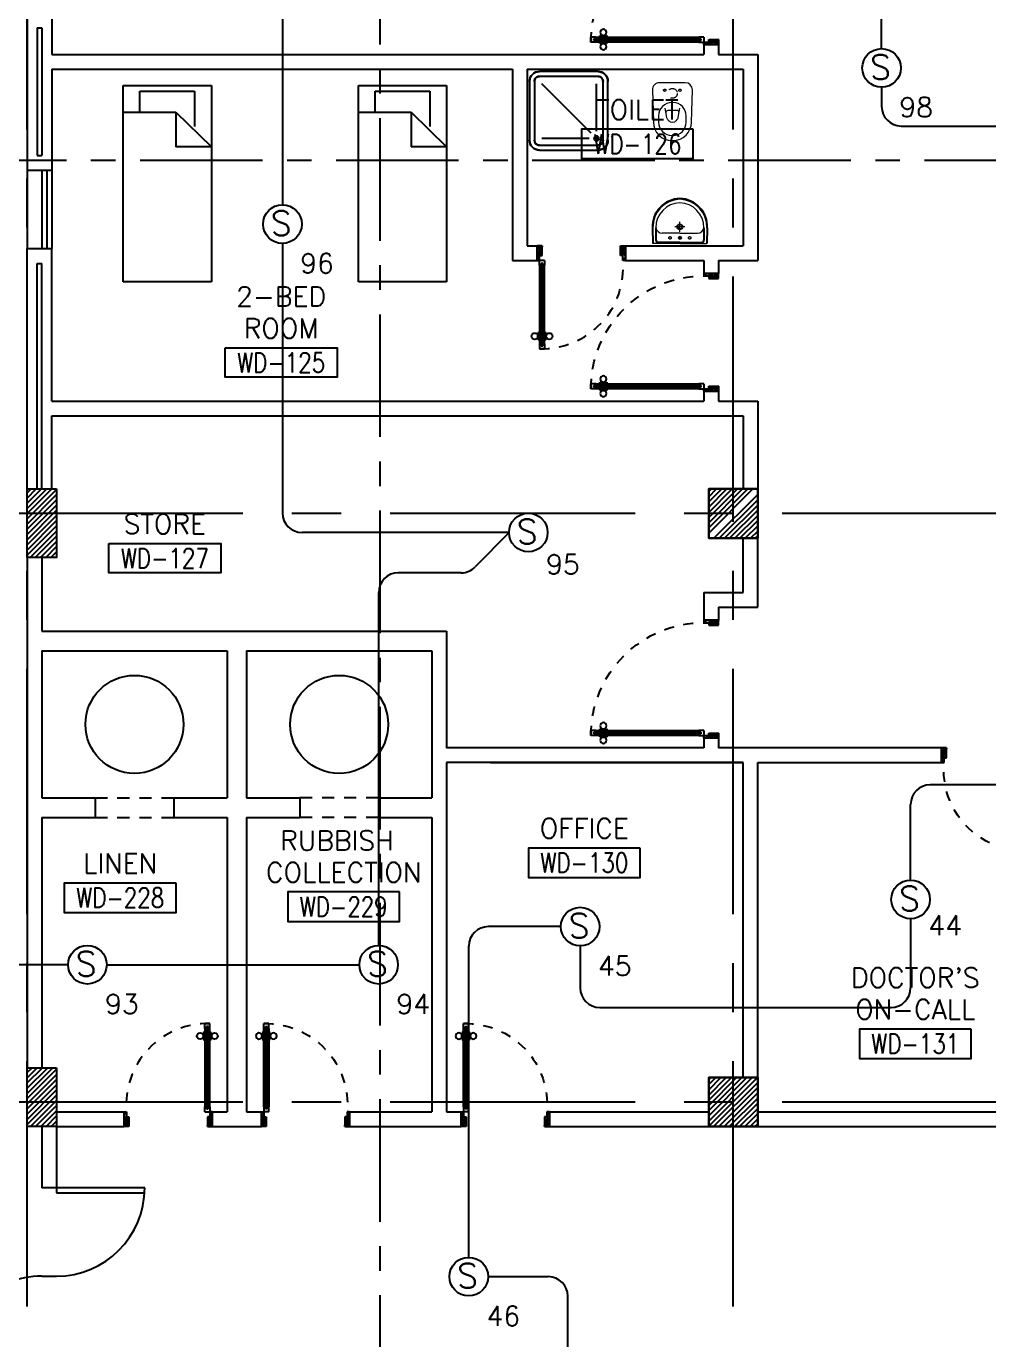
# Model space of a CAD drawing. Extents: x 0 to 93, y -1.5 to 78.
# Drawn here: x 50.06 to 59.88, y 34.2 to 47.59 of the extents above; entities that cross this region are included whole.
import ezdxf
from ezdxf.enums import TextEntityAlignment as Align

# ---------------------------------------------------------------- set-up
doc = ezdxf.new("R2010")
doc.units = 0
doc.header["$MEASUREMENT"] = 0
for name, pattern in [('CENTER', [2, 1.25, -0.25, 0.25, -0.25]), ('CENTERX2', [4, 2.5, -0.5, 0.5, -0.5]), ('DASHED', [0.75, 0.5, -0.25]), ('HIDDEN', [0.375, 0.25, -0.125]), ('HIDDEN2', [0.1875, 0.125, -0.0625])]:
    doc.linetypes.add(name, pattern=pattern)
doc.layers.get('0').update_dxf_attribs({"color": 11, "linetype": 'CONTINUOUS'})
for name, color, linetype in [('AXES', 11, 'CENTERX2'), ('AXES1', 11, 'CENTER'), ('COL', 11, 'CONTINUOUS'), ('DOOR', 11, 'CONTINUOUS'), ('E-FIRE', 4, 'CONTINUOUS'), ('E-WIRE', 4, 'CONTINUOUS'), ('FIX', 11, 'CONTINUOUS'), ('FUR', 11, 'CONTINUOUS'), ('HAT', 11, 'CONTINUOUS'), ('INSUL', 11, 'CONTINUOUS'), ('RM-BOX', 11, 'CONTINUOUS'), ('RM-NAME', 11, 'CONTINUOUS'), ('RM-NO', 11, 'CONTINUOUS'), ('SUNI-FUR', 11, 'CONTINUOUS'), ('WALL', 11, 'CONTINUOUS'), ('WIN', 11, 'CONTINUOUS')]:
    doc.layers.add(name, color=color, linetype=linetype)
doc.styles.add('ROMANS', font='ROMANS.shx', dxfattribs={"width": 0.6})
pattern_1 = [(45, (-250.46453, -18.391005), (-0.0265165043, 0.0265165043), [])]

# ---------------------------------------------------------------- blocks, each defined once
blk = doc.blocks.new('S')
at = {"layer": 'E-FIRE'}
blk.add_circle((0, 0), 197, dxfattribs=at)
at = {"layer": 'E-FIRE', "color": 3, "style": 'ROMANS'}
blk.add_text('S', height=250, dxfattribs=at).set_placement((-119, -115))
blk = doc.blocks.new('DOOR90')
at = {"layer": 'DOOR', "linetype": 'ByBlock'}
for p, q in [((0, 0), (-150, 0)), ((-200, -25), (-1000, -25)), ((-200, -42), (-1000, -42)), ((-200, -58), (-1000, -58)), ((-1000, -75), (-200, -75))]:
    blk.add_line(p, q, dxfattribs=at)
at = {"layer": 'DOOR', "color": 0, "linetype": 'ByBlock'}
for p, q in [((-150, 0), (-150, -25)), ((-150, 0), (0, 0)), ((0, -50), (0, 0)), ((-1050, -25), (-1050, -75)), ((-1050, -75), (-1050, -25)), ((-1000, -25), (-1050, -25)), ((-1000, -75), (-1050, -75)), ((-1020, -42), (-1020, -58)), ((-1000, -42), (-1020, -42)), ((-1000, -58), (-1020, -58)), ((-1000, -25), (-1000, -42)), ((-1000, -58), (-1000, -75)), ((-968, -25), (-968, -18)), ((-878, -18), (-968, -18)), ((-968, -75), (-968, -82)), ((-878, -82), (-968, -82)), ((-955, -18), (-955, -9)), ((-955, -9), (-890, -9)), ((-955, -18), (-890, -18)), ((-955, -82), (-955, -91)), ((-955, -82), (-890, -82)), ((-955, -91), (-890, -91)), ((-890, -18), (-890, -9)), ((-890, -82), (-890, -91)), ((-878, -25), (-878, -18)), ((-878, -75), (-878, -82)), ((-200, -42), (-200, -25)), ((-200, -25), (-150, -25)), ((-180, -42), (-200, -42)), ((-200, -75), (-200, -58)), ((-200, -58), (-180, -58)), ((-150, -75), (-200, -75)), ((-180, -58), (-180, -42)), ((-150, -75), (-150, -25)), ((-150, -25), (-100, -25)), ((-100, -25), (-100, -50)), ((-100, -50), (0, -50)), ((-150, -900), (-150, -875)), ((-150, -875), (-100, -875)), ((0, -900), (-150, -900)), ((-150, -900), (0, -900)), ((-100, -850), (0, -850)), ((-100, -875), (-100, -850)), ((0, -850), (0, -900))]:
    blk.add_line(p, q, dxfattribs=at)
at = {"layer": 'DOOR', "color": 9, "linetype": 'ByBlock'}
for p, q in [((0, -50), (-114, 0)), ((0, -50), (-40, 0)), ((0, -50), (-100, -37)), ((0, -850), (-114, -900)), ((0, -850), (-100, -863)), ((0, -850), (-40, -900))]:
    blk.add_line(p, q, dxfattribs=at)
at = {"layer": 'DOOR', "color": 0, "linetype": 'ByBlock'}
for centre in [(-923, 24), (-923, -124)]:
    blk.add_circle(centre, 32.4, dxfattribs=at)
at = {"layer": 'DOOR', "color": 9, "linetype": 'ByBlock'}
for centre, radius, start, end in [((0, -50), 74.4, 137.7764, 180), ((0, -50), 54.4, 113.2074, 180), ((0, -50), 154, 161.1053, 166.2858), ((0, -50), 134, 158.1598, 169.28), ((0, -50), 114, 154.0838, 167.3774), ((0, -50), 94.4, 148.0182, 180), ((0, -50), 34.4, 90, 180), ((0, -50), 14.4, 90, 180), ((0, -850), 154, 193.7142, 198.8947), ((0, -850), 134, 190.72, 201.8402), ((0, -850), 94.4, 180, 211.9818), ((0, -850), 74.4, 180, 222.2236), ((0, -850), 54.4, 180, 246.7926), ((0, -850), 34.4, 180, 270), ((0, -850), 14.4, 180, 270)]:
    blk.add_arc(centre, radius, start, end, dxfattribs=at)
at = {"layer": 'DOOR', "linetype": 'HIDDEN', "ltscale": 0.5}
blk.add_arc((-222, -50), 828, 178.2701, 275.003, dxfattribs=at)
blk = doc.blocks.new('DOOR100')
at = {"layer": 'DOOR', "color": 0, "linetype": 'ByBlock'}
for p, q in [((-92, 1206), (-92, 1141)), ((-83, 1206), (-92, 1206)), ((-83, 1129), (-83, 1219)), ((-76, 1219), (-83, 1219)), ((-83, 1206), (-83, 1141)), ((-76, 1251), (-76, 1301)), ((-76, 1301), (-26, 1301)), ((-26, 1301), (-76, 1301)), ((-59, 1251), (-76, 1251)), ((-59, 1251), (-59, 1271)), ((-43, 1271), (-59, 1271)), ((-43, 1251), (-43, 1271)), ((-26, 1251), (-43, 1251)), ((-26, 1251), (-26, 1301)), ((-26, 1219), (-19, 1219)), ((-19, 1129), (-19, 1219)), ((-19, 1206), (-19, 1141)), ((-19, 1206), (-10, 1206)), ((-10, 1206), (-10, 1141)), ((-83, 1141), (-92, 1141)), ((-76, 1129), (-83, 1129)), ((-26, 1129), (-19, 1129)), ((-19, 1141), (-10, 1141)), ((-1201, 0), (-1201, 150)), ((-1201, 150), (-1176, 150)), ((-1201, 150), (-1201, 0)), ((-1176, 150), (-1176, 100)), ((-76, 200), (-59, 200)), ((-76, 150), (-76, 200)), ((-76, 150), (-26, 150)), ((-59, 200), (-59, 180)), ((-59, 180), (-43, 180)), ((-43, 200), (-26, 200)), ((-43, 180), (-43, 200)), ((-26, 200), (-26, 150)), ((-1, 150), (-26, 150)), ((-26, 150), (-26, 100)), ((-1, 150), (-1, 0)), ((-1151, 0), (-1201, 0)), ((-1176, 100), (-1151, 100)), ((-1151, 100), (-1151, 0)), ((-51, 100), (-51, 0)), ((-26, 100), (-51, 100)), ((-51, 0), (-1, 0))]:
    blk.add_line(p, q, dxfattribs=at)
at = {"layer": 'DOOR', "linetype": 'ByBlock'}
for p, q in [((-76, 1251), (-76, 200)), ((-59, 200), (-59, 1251)), ((-43, 200), (-43, 1251)), ((-26, 200), (-26, 1251))]:
    blk.add_line(p, q, dxfattribs=at)
at = {"layer": 'DOOR', "color": 9, "linetype": 'ByBlock'}
for p, q in [((-1151, 0), (-1201, 114)), ((-1151, 0), (-1201, 40)), ((-1151, 0), (-1164, 100)), ((-51, 0), (-1, 114)), ((-51, 0), (-38, 100)), ((-51, 0), (-1, 40))]:
    blk.add_line(p, q, dxfattribs=at)
at = {"layer": 'DOOR', "color": 0, "linetype": 'ByBlock'}
for centre in [(-125, 1174), (22, 1174)]:
    blk.add_circle(centre, 32.4, dxfattribs=at)
at = {"layer": 'DOOR', "linetype": 'HIDDEN', "ltscale": 0.5}
blk.add_arc((-27, 152), 1149, 89.961, 180.0931, dxfattribs=at)
at = {"layer": 'DOOR', "color": 9, "linetype": 'ByBlock'}
for centre, radius, start, end in [((-1151, 0), 154, 103.7142, 108.8947), ((-51, 0), 154, 71.1053, 76.2858), ((-1151, 0), 134, 100.72, 111.8402), ((-1151, 0), 94.4, 90, 121.9818), ((-1151, 0), 74.4, 90, 132.2236), ((-1151, 0), 54.4, 90, 156.7926), ((-1151, 0), 34.4, 90, 180), ((-1151, 0), 14.4, 90, 180), ((-51, 0), 94.4, 58.0182, 90), ((-51, 0), 74.4, 47.7764, 90), ((-51, 0), 54.4, 23.2074, 90), ((-51, 0), 34.4, 0, 90), ((-51, 0), 14.4, 0, 90), ((-51, 0), 134, 68.1598, 79.28), ((-51, 0), 114, 64.0838, 77.3774)]:
    blk.add_arc(centre, radius, start, end, dxfattribs=at)
blk = doc.blocks.new('COL50')
at = {"layer": 'COL'}
blk.add_lwpolyline([(-250, 250), (-250, -250), (250, -250), (250, 250)], close=True, dxfattribs=at)
blk = doc.blocks.new('*X92')
at = {"color": 0}
for p, q in [((227929, 155538), (228380, 155990)), ((227929, 155592), (228327, 155990)), ((227929, 155645), (228274, 155990)), ((227929, 155698), (228221, 155990)), ((227929, 155751), (228168, 155990)), ((227929, 155804), (228115, 155990)), ((227929, 155857), (228062, 155990)), ((227929, 155910), (228009, 155990)), ((227929, 155963), (227956, 155990)), ((227986, 155490), (228429, 155932)), ((228039, 155490), (228429, 155879)), ((228092, 155490), (228429, 155826)), ((228145, 155490), (228429, 155773)), ((228198, 155490), (228429, 155720)), ((228251, 155490), (228429, 155667)), ((228304, 155490), (228429, 155614)), ((228357, 155490), (228429, 155561)), ((228410, 155490), (228429, 155508))]:
    blk.add_line(p, q, dxfattribs=at)
blk = doc.blocks.new('RM1')
at = {"layer": 'RM-BOX'}
blk.add_lwpolyline([(570, -200), (-570, -200), (-570, -500), (570, -500)], close=True, dxfattribs=at)
at = {"layer": 'RM-NAME', "style": 'ROMANS'}
for tag, p in [('ROOMNAME1', (0, 324)), ('ROOMNAME2', (0, 0))]:
    blk.add_attdef(tag, text='', height=200, dxfattribs=at).set_placement(p, align=Align.MIDDLE)
at = {"layer": 'RM-NO', "style": 'ROMANS', "width": 0.8}
blk.add_attdef('ROOMNO', text='', height=200, dxfattribs=at).set_placement((0, -350), align=Align.MIDDLE)
blk = doc.blocks.new('*X91')
at = {"color": 0}
for p, q in [((227926, 149490), (228426, 149990)), ((227929, 149546), (228373, 149990)), ((227929, 149599), (228319, 149990)), ((227929, 149652), (228266, 149990)), ((227929, 149705), (228213, 149990)), ((227929, 149758), (228160, 149990)), ((227929, 149811), (228107, 149990)), ((227929, 149864), (228054, 149990)), ((227929, 149917), (228001, 149990)), ((227929, 149970), (227948, 149990)), ((227979, 149490), (228429, 149940)), ((228032, 149490), (228429, 149887)), ((228085, 149490), (228429, 149834)), ((228138, 149490), (228429, 149781)), ((228191, 149490), (228429, 149728)), ((228244, 149490), (228429, 149675)), ((228297, 149490), (228429, 149622)), ((228350, 149490), (228429, 149568)), ((228403, 149490), (228429, 149515))]:
    blk.add_line(p, q, dxfattribs=at)
blk = doc.blocks.new('AH20A')
at = {"layer": 'FUR'}
for p, q in [((0, 0.5), (0, -0.5)), ((1, 0.5), (0, 0.5)), ((0.1358, 0.5), (0.1358, -0.0987)), ((1, -0.5), (1, 0.5)), ((0.1358, 0.3112), (0.0277, 0.3112)), ((0.0277, 0.3112), (0.0277, -0.3087)), ((0.1358, -0.0987), (0.3125, -0.5)), ((0.1358, -0.0987), (0.3125, -0.0987)), ((0.3125, -0.5), (0.3125, -0.0987)), ((0.0277, -0.3087), (0.2076, -0.3087)), ((0, -0.5), (1, -0.5))]:
    blk.add_line(p, q, dxfattribs=at)
blk = doc.blocks.new('C11')
at = {"layer": 'HAT'}
h = blk.add_hatch(dxfattribs=at)
h.set_pattern_fill('ANSI31', color=256, scale=300, style=0)
h.set_pattern_definition([(45, (-248556.182, -75061.005), (-26.5165043, 26.5165043), [])])
h.paths.add_polyline_path([(300, 700), (0, 700), (0, 350), (300, 350)])
h.paths.add_polyline_path([(300, 350), (0, 350), (0, 0), (300, 0)])
at = {"layer": 'COL'}
blk.add_lwpolyline([(300, 700), (300, 0), (0, 0), (0, 700)], close=True, dxfattribs=at)
blk = doc.blocks.new('A$C376C1807')
at = {"layer": 'DOOR'}
for p, q in [((0, 0.9), (0, 0.85)), ((0.9, 0.9), (0, 0.9)), ((0, 0.85), (0.899, 0.85))]:
    blk.add_line(p, q, dxfattribs=at)
blk.add_arc((0, 0.9), 0.9, 270, 0, dxfattribs=at)
blk = doc.blocks.new('LAV1')
at = {"layer": 'FIX', "linetype": 'DASHED', "lineweight": 20, "ltscale": 0.05}
for p, q in [((0, 170), (0, 270)), ((0, 170), (0, 270)), ((50, 220), (-50, 220))]:
    blk.add_line(p, q, dxfattribs=at)
at = {"layer": 'FIX', "linetype": 'ByBlock', "ltscale": 0.3}
for p, q in [((-280, 210), (-275, 50)), ((-245, 210), (-245, 85)), ((245, 210), (245, 85)), ((280, 210), (275, 50)), ((0, 60), (-220, 60)), ((0, 60), (220, 60))]:
    blk.add_line(p, q, dxfattribs=at)
at = {"layer": 'FIX', "linetype": 'Continuous', "lineweight": 20}
for p, q in [((-275, 210), (-275, 50)), ((0, 155), (-181, 155)), ((0, 155), (181, 155)), ((275, 210), (275, 50)), ((0, 50), (-275, 50)), ((0, 50), (-252, 50)), ((0, 50), (275, 50)), ((0, 50), (252, 50))]:
    blk.add_line(p, q, dxfattribs=at)
at = {"layer": 'FIX', "lineweight": 20}
for p, q in [((16, 107), (-15, 107)), ((0, 92), (0, 123))]:
    blk.add_line(p, q, dxfattribs=at)
for centre, radius in [((0, 220), 29.5), ((0, 220), 22.5), ((0, 107), 15.5)]:
    blk.add_circle(centre, radius, dxfattribs=at)
at = {"layer": 'FIX', "linetype": 'HIDDEN', "lineweight": 20, "ltscale": 0.05}
for centre in [(-100, 107), (100, 107)]:
    blk.add_circle(centre, 12.4, dxfattribs=at)
at = {"layer": 'FIX', "linetype": 'ByBlock', "ltscale": 0.3}
for centre, radius, start, end in [((7, 220), 287, 91.3776, 182.0064), ((-7, 220), 287, 357.9936, 88.6224), ((-220, 85), 24.9, 179.7021, 269.9486), ((220, 85), 24.9, 270.0514, 0.2979)]:
    blk.add_arc(centre, radius, start, end, dxfattribs=at)
at = {"layer": 'FIX', "linetype": 'Continuous', "lineweight": 20}
for centre, radius, start, end in [((8, 217), 283, 91.6988, 181.351), ((8, 212), 253, 91.7328, 180.4884), ((-8, 217), 283, 358.649, 88.3012), ((-8, 212), 253, 359.5116, 88.2672), ((-179, 222), 66.9, 190.2006, 268.0786), ((179, 222), 66.9, 271.9214, 349.7994)]:
    blk.add_arc(centre, radius, start, end, dxfattribs=at)
blk = doc.blocks.new('SHR1')
at = {"layer": 'FIX'}
for p, q in [((-196, 196), (-700, 700)), ((-143, 218), (-143, 700)), ((-218, 143), (-700, 143))]:
    blk.add_line(p, q, dxfattribs=at)
for points in [[(-825, 125), (-825, 725, -0.414214), (-725, 825), (-125, 825, -0.414214), (-25, 725), (-25, 125, -0.414214), (-125, 25), (-725, 25, -0.414214)], [(-775, 125), (-775, 725, -0.414214), (-725, 775), (-125, 775, -0.414214), (-75, 725), (-75, 125, -0.414214), (-125, 75), (-725, 75, -0.414214)]]:
    blk.add_lwpolyline(points, format="xyb", close=True, dxfattribs=at)
for radius in [25, 15]:
    blk.add_circle((-143, 143), radius, dxfattribs=at)
blk = doc.blocks.new('WC1')
at = {"layer": 'FIX', "lineweight": 20}
for p, q in [((-210, 204), (-538, 194)), ((-475, 141), (-538, 141)), ((-727, 5), (-727, -5)), ((-674, 5), (-674, -5)), ((-534, 24), (-540, 0)), ((-540, 0), (-534, -24)), ((-395, 76), (-490, 60)), ((-339, 5), (-339, -5)), ((-137, 0), (-137, 131)), ((-137, -131), (-137, 0)), ((-490, -60), (-395, -76)), ((-538, -141), (-475, -141)), ((-538, -194), (-210, -204)), ((-213, -204), (-210, -204))]:
    blk.add_line(p, q, dxfattribs=at)
at = {"layer": 'FIX', "linetype": 'Continuous', "lineweight": 20}
blk.add_line((-420, -47), (-420, 45), dxfattribs=at)
at = {"layer": 'FIX', "linetype": 'HIDDEN2', "lineweight": 20, "ltscale": 0.3}
blk.add_circle((-245, 0), 49.8, dxfattribs=at)
at = {"layer": 'FIX', "linetype": 'HIDDEN', "lineweight": 20, "ltscale": 0.05}
for centre in [(-213, 78), (-213, -77)]:
    blk.add_circle(centre, 11.6, dxfattribs=at)
at = {"layer": 'FIX', "lineweight": 20}
for centre, radius, start, end in [((-538, 5), 189, 90, 180), ((-538, 5), 136, 90, 180), ((-475, 5), 136, 360, 90), ((-210, 131), 73, 360, 90), ((-473, -7), 68.2, 128.9242, 152.8468), ((-464, -18), 82, 108.496, 128.9242), ((-538, -5), 189, 180, 270), ((-538, -5), 136, 180, 270), ((-473, 7), 68.2, 207.1532, 231.0758), ((-464, 18), 82, 231.0758, 251.504), ((-475, -5), 136, 270, 0), ((-210, -131), 73, 270, 0)]:
    blk.add_arc(centre, radius, start, end, dxfattribs=at)
at = {"layer": 'FIX', "linetype": 'Continuous', "lineweight": 20}
for centre, start, end in [((-443, 46), 357.6662, 91.6121), ((-442, -46), 268.3879, 2.3338)]:
    blk.add_arc(centre, 22.3, start, end, dxfattribs=at)

msp = doc.modelspace()

# ---------------------------------------------------------------- hatches: boundary and pattern name
at = {"layer": 'HAT'}
h = msp.add_hatch(dxfattribs=at)
h.set_pattern_fill('ANSI31', color=256, scale=0.3, style=0)
h.set_pattern_definition(pattern_1)
h.paths.add_polyline_path([(50.3717, 36.97), (50.0717, 36.97), (50.0717, 36.62), (50.3717, 36.62)])
h.paths.add_polyline_path([(50.3717, 36.62), (50.0717, 36.62), (50.0717, 36.37), (50.3717, 36.37)])
h = msp.add_hatch(dxfattribs=at)
h.set_pattern_fill('ANSI31', color=256, scale=0.3, style=0)
h.set_pattern_definition(pattern_1)
h.paths.add_polyline_path([(50.3717, 36.97), (50.0717, 36.97), (50.0717, 36.62), (50.3717, 36.62)])
h.paths.add_polyline_path([(50.3717, 36.62), (50.0717, 36.62), (50.0717, 36.37), (50.3717, 36.37)])

# ---------------------------------------------------------------- linework, layer by layer
at = {"layer": 'AXES'}
for p, q in [((57.2717, -1.4643), (57.2717, 77.3484)), ((50.0717, -1.4643), (50.0717, 76.9984)), ((92.2717, 42.62), (24.2317, 42.62)), ((92.2717, 36.62), (24.2317, 36.62))]:
    msp.add_line(p, q, dxfattribs=at)
at = {"layer": 'AXES1'}
for p, q in [((53.6717, 5.4), (53.6717, 64.22)), ((82.4717, 46.22), (24.2317, 46.22))]:
    msp.add_line(p, q, dxfattribs=at)
at = {"layer": 'COL'}
for p, q in [((50.2217, 41.42), (54.3467, 41.42)), ((50.2216, 41.22), (52.1092, 41.22)), ((52.1092, 41.22), (52.1092, 39.72)), ((52.3092, 41.22), (52.3092, 39.72)), ((52.3092, 41.22), (54.1967, 41.22)), ((50.2216, 39.72), (50.7654, 39.72)), ((50.7654, 39.72), (50.7654, 39.52)), ((51.5654, 39.72), (51.5654, 39.52)), ((51.5654, 39.72), (52.1092, 39.72)), ((52.3092, 39.72), (52.8529, 39.72)), ((52.8529, 39.72), (52.8529, 39.52)), ((53.6529, 39.72), (54.1967, 39.72)), ((53.6529, 39.72), (53.6529, 39.52)), ((50.2217, 39.52), (50.7654, 39.52)), ((51.5654, 39.52), (52.1092, 39.52)), ((52.1092, 39.52), (52.1092, 36.52)), ((52.3092, 39.52), (52.3092, 36.52)), ((52.3092, 39.52), (52.8529, 39.52)), ((53.6529, 39.52), (54.1967, 39.52))]:
    msp.add_line(p, q, dxfattribs=at)
msp.add_lwpolyline([(50.3717, 36.97), (50.3717, 36.37), (50.0717, 36.37), (50.0717, 36.97)], close=True, dxfattribs=at)
msp.add_lwpolyline([(50.3717, 36.97), (50.3717, 36.37), (50.0717, 36.37), (50.0717, 36.97)], close=True, dxfattribs=at)
at = {"layer": 'DOOR', "linetype": 'Continuous'}
msp.add_line((50.2196, 34.845), (50.3696, 34.845), dxfattribs=at)
at = {"layer": 'E-WIRE', "linetype": 'Continuous'}
for p, q in [((58.7854, 47.3589), (58.7854, 49.8385)), ((58.7854, 46.9647), (58.7854, 46.7702)), ((58.9854, 46.5702), (61.6673, 46.5702)), ((54.9851, 42.426), (52.8743, 42.426)), ((54.9851, 42.426), (54.6409, 42.0754)), ((54.4982, 42.0155), (53.8559, 42.0155)), ((53.6559, 38.2171), (53.6559, 41.8155)), ((50.4879, 38.02), (48.1531, 38.02)), ((50.882, 38.02), (53.4589, 38.02)), ((54.7717, 34.84), (55.3842, 34.84)), ((55.5842, 31.5921), (55.5842, 34.64))]:
    msp.add_line(p, q, dxfattribs=at)
at = {"layer": 'E-WIRE', "color": 4, "linetype": 'ByBlock'}
for p, q in [((52.6743, 48.8299), (52.6743, 45.7668)), ((52.6743, 45.3727), (52.6743, 42.626)), ((55.514, 38.4084), (54.7746, 38.4084)), ((54.5746, 35.037), (54.5746, 38.2084))]:
    msp.add_line(p, q, dxfattribs=at)
at = {"layer": 'E-WIRE', "color": 4}
for p, q in [((62.4742, 39.853), (59.2814, 39.853)), ((59.0814, 38.8826), (59.0814, 39.653)), ((59.0814, 38.4884), (59.0814, 37.7849)), ((55.7111, 38.2113), (55.7111, 37.7849)), ((55.9111, 37.5849), (58.8814, 37.5849))]:
    msp.add_line(p, q, dxfattribs=at)
at = {"layer": 'E-WIRE', "linetype": 'Continuous'}
for centre, start, end in [((58.9854, 46.7702), 180, 270), ((52.8743, 42.626), 180, 270), ((54.4982, 42.2155), 270, 315.52262), ((53.8559, 41.8155), 90, 180), ((55.3842, 34.64), 0, 90)]:
    msp.add_arc(centre, 0.2, start, end, dxfattribs=at)
at = {"layer": 'E-WIRE', "color": 4}
for centre, start, end in [((59.2814, 39.653), 90, 180), ((55.9111, 37.7849), 180, 270), ((58.8814, 37.7849), 270, 0)]:
    msp.add_arc(centre, 0.2, start, end, dxfattribs=at)
at = {"layer": 'E-WIRE', "color": 4, "linetype": 'ByBlock'}
msp.add_arc((54.7746, 38.2084), 0.2, 90, 180, dxfattribs=at)
at = {"layer": 'FIX'}
for p, q in [((55.1947, 47.025), (55.1947, 46.425)), ((55.2447, 47.025), (55.2447, 46.425)), ((55.8947, 47.125), (55.2947, 47.125)), ((55.8947, 47.075), (55.2947, 47.075)), ((55.877, 46.5177), (55.877, 47)), ((55.9447, 46.425), (55.9447, 47.025)), ((55.9947, 46.425), (55.9947, 47.025)), ((55.2947, 46.375), (55.8947, 46.375)), ((55.802, 46.4427), (55.3197, 46.4427)), ((55.2947, 46.325), (55.8947, 46.325))]:
    msp.add_line(p, q, dxfattribs=at)
at = {"layer": 'FIX', "color": 32, "linetype": 'DASHED', "lineweight": 20, "ltscale": 0.05}
msp.add_line((56.7772, 45.543), (56.6772, 45.543), dxfattribs=at)
at = {"layer": 'FIX', "extrusion": (0, 0, -1)}
for centre, major_axis, start_param, end_param in [((55.2947, 47.025), (-0.0707, 0.0707), 5.4977871, 7.0685835), ((55.2947, 47.025), (-0.0354, 0.0354), 5.4977871, 7.0685835), ((55.8947, 47.025), (-0.0707, 0.0707), 0.7853982, 2.3561945), ((55.8947, 47.025), (-0.0354, 0.0354), 0.7853982, 2.3561945), ((55.877, 46.4427), (-0.0177, 0.0177), 3.9269908, 10.2101761), ((55.2947, 46.425), (-0.0707, 0.0707), 3.9269908, 5.4977871), ((55.2947, 46.425), (0.0354, 0.0354), 2.3561945, 3.9269908), ((55.877, 46.4427), (-0.0106, 0.0106), 3.9269908, 10.2101761), ((55.8947, 46.425), (0.0354, 0.0354), 0.7853982, 2.3561945), ((55.8947, 46.425), (0.0707, 0.0707), 0.7853982, 2.3561945)]:
    msp.add_ellipse(centre, major_axis=major_axis, ratio=1, start_param=start_param, end_param=end_param, dxfattribs=at)
at = {"layer": 'INSUL'}
for p, q in [((50.1717, 47.57), (50.1717, 46.27)), ((50.1717, 47.57), (50.2217, 47.57)), ((50.2217, 47.57), (50.2217, 46.27)), ((50.1717, 46.27), (50.2217, 46.27)), ((50.1717, 45.17), (50.2217, 45.17)), ((50.1717, 42.87), (50.1717, 45.17)), ((50.1717, 45.17), (50.2217, 45.17)), ((50.2217, 42.87), (50.2217, 45.17))]:
    msp.add_line(p, q, dxfattribs=at)
at = {"layer": 'SUNI-FUR', "linetype": 'HIDDEN2'}
for p, q in [((50.7654, 39.72), (51.5654, 39.72)), ((53.6529, 39.72), (52.8529, 39.72)), ((50.7654, 39.52), (51.5654, 39.52)), ((53.6529, 39.52), (52.8529, 39.52))]:
    msp.add_line(p, q, dxfattribs=at)
at = {"layer": 'SUNI-FUR'}
for centre in [(51.1654, 40.47), (53.2529, 40.47)]:
    msp.add_circle(centre, 0.5, dxfattribs=at)
at = {"layer": 'WALL'}
for p, q in [((50.0717, 47.72), (50.0717, 46.12)), ((50.3217, 47.72), (50.3217, 47.3)), ((50.3217, 47.3), (56.9717, 47.3)), ((57.1217, 47.3), (57.5217, 47.3)), ((50.3217, 47.15), (55.0217, 47.15)), ((50.3217, 47.15), (50.3217, 46.12)), ((55.1717, 47.15), (57.3717, 47.15)), ((50.0717, 46.12), (50.3217, 46.12)), ((50.0717, 45.32), (50.3217, 45.32)), ((50.0717, 42.87), (50.0717, 45.32)), ((50.0717, 42.87), (50.0717, 45.32)), ((50.0717, 45.32), (50.3217, 45.32)), ((50.3217, 43.765), (50.3217, 45.32)), ((50.3217, 43.765), (50.3217, 45.32)), ((55.1717, 45.35), (55.2717, 45.35)), ((56.1717, 45.35), (57.3717, 45.35)), ((55.0217, 45.2), (55.2717, 45.2)), ((56.1717, 45.2), (56.9717, 45.2)), ((57.1217, 45.2), (57.5217, 45.2)), ((50.3217, 43.765), (56.9717, 43.765)), ((57.1217, 43.765), (57.5217, 43.765)), ((50.3217, 43.615), (57.3717, 43.615)), ((50.3217, 42.87), (50.3217, 43.615)), ((57.3717, 41.815), (57.3717, 42.37)), ((57.5217, 41.665), (57.5217, 42.37)), ((57.5217, 41.665), (57.5217, 42.37)), ((50.0717, 42.22), (50.0717, 36.97)), ((50.2217, 42.17), (50.2217, 41.42)), ((56.9717, 41.815), (57.3717, 41.815)), ((57.1217, 41.665), (57.5217, 41.665)), ((54.3467, 41.42), (54.3467, 40.23)), ((50.2216, 41.22), (50.2216, 39.72)), ((54.1967, 41.22), (54.1967, 39.72)), ((56.9717, 40.23), (54.3467, 40.23)), ((59.3967, 40.23), (57.1217, 40.23)), ((57.3717, 40.23), (57.1217, 40.23)), ((59.3967, 40.08), (59.3967, 40.23)), ((57.3717, 40.08), (54.3467, 40.08)), ((54.3467, 40.08), (54.3467, 36.52)), ((54.3467, 40.08), (54.3467, 39.67)), ((54.7967, 40.08), (57.3717, 40.08)), ((57.3717, 36.87), (57.3717, 40.08)), ((57.5217, 40.08), (59.3967, 40.08)), ((57.5217, 36.87), (57.5217, 40.08)), ((50.2217, 39.52), (50.2217, 36.97)), ((50.2217, 39.52), (50.2217, 36.97)), ((54.1967, 39.52), (54.1967, 36.52)), ((50.2217, 38.07), (50.2217, 36.97)), ((50.2217, 38.07), (50.2217, 36.97)), ((50.3743, 36.52), (51.0591, 36.52)), ((51.0591, 36.52), (51.0591, 36.37)), ((51.9591, 36.52), (51.9591, 36.37)), ((51.9591, 36.52), (52.1092, 36.52)), ((52.3092, 36.52), (52.4592, 36.52)), ((52.4592, 36.52), (52.4592, 36.37)), ((53.3592, 36.52), (54.1967, 36.52)), ((53.3592, 36.52), (53.3592, 36.37)), ((54.3467, 36.52), (54.4967, 36.52)), ((54.4967, 36.52), (54.4967, 36.37)), ((54.4967, 36.52), (54.4967, 36.37)), ((55.3967, 36.52), (57.0217, 36.52)), ((55.3967, 36.52), (55.3967, 36.37)), ((57.5217, 36.52), (60.7967, 36.52)), ((50.2196, 36.37), (50.2196, 35.745)), ((50.3696, 36.37), (50.3696, 35.745)), ((50.3743, 36.37), (51.0591, 36.37)), ((51.9591, 36.37), (52.4592, 36.37)), ((53.3592, 36.37), (54.4967, 36.37)), ((55.3967, 36.37), (57.0217, 36.37)), ((57.5217, 36.37), (64.3718, 36.37)), ((50.3696, 35.745), (50.2196, 35.745))]:
    msp.add_line(p, q, dxfattribs=at)
at = {"layer": 'WALL', "linetype": 'ByBlock'}
for p, q in [((57.1217, 47.4005), (56.9717, 47.4005)), ((56.9717, 47.4005), (56.9717, 47.3)), ((57.1217, 47.4005), (57.1217, 47.3)), ((57.5217, 47.3), (57.5217, 45.2)), ((55.0217, 47.15), (55.0217, 45.2)), ((55.1717, 47.15), (55.1717, 45.35)), ((57.3717, 47.15), (57.3717, 45.35)), ((55.2717, 45.35), (55.2717, 45.2)), ((56.9717, 45.2), (56.9717, 45.0655)), ((57.1217, 45.2), (57.1217, 45.0655)), ((57.1217, 45.0655), (56.9717, 45.0655)), ((57.1217, 43.8655), (56.9717, 43.8655)), ((56.9717, 43.8655), (56.9717, 43.765)), ((57.1217, 43.8655), (57.1217, 43.765)), ((57.5217, 43.765), (57.5217, 42.87)), ((57.3717, 43.615), (57.3717, 42.87)), ((56.9717, 41.815), (56.9717, 41.5305)), ((57.1217, 41.665), (57.1217, 41.5305)), ((57.1217, 41.5305), (56.9717, 41.5305)), ((57.1217, 40.3305), (56.9717, 40.3305)), ((56.9717, 40.3305), (56.9717, 40.23)), ((57.1217, 40.3305), (57.1217, 40.23))]:
    msp.add_line(p, q, dxfattribs=at)
at = {"layer": 'WALL', "color": 250, "linetype": 'ByBlock', "ltscale": 0.3}
msp.add_line((56.0272, 46.4651), (56.0292, 46.4631), dxfattribs=at)
at = {"layer": 'WALL', "linetype": 'ByBlock', "ltscale": 0.3}
for points in [[(57.0217, 42.37), (57.5217, 42.37), (57.5217, 42.87), (57.0217, 42.87)], [(57.5217, 36.87), (57.0217, 36.87), (57.0217, 36.37), (57.5217, 36.37)]]:
    msp.add_lwpolyline(points, close=True, dxfattribs=at)
at = {"layer": 'WIN'}
for p, q in [((50.0717, 46.12), (50.0717, 45.32)), ((50.2217, 46.12), (50.2217, 45.32)), ((50.2717, 46.12), (50.2717, 45.32)), ((50.3217, 46.12), (50.3217, 45.32))]:
    msp.add_line(p, q, dxfattribs=at)

# ---------------------------------------------------------------- block references
at = {"layer": 'COL', "linetype": 'ByBlock', "xscale": 0.001000000003841706, "yscale": 0.000999999996565748, "zscale": 0.001}
msp.add_blockref('C11', (50.0717, 42.17), dxfattribs=at)
at = {"layer": 'COL', "xscale": -0.001000000003841706, "yscale": 0.000999999996565748, "zscale": 0.001}
for p in [(57.2717, 42.62), (57.2717, 36.62)]:
    msp.add_blockref('COL50', p, dxfattribs=at)
at = {"layer": 'DOOR', "color": 0, "linetype": 'ByBlock', "yscale": 0.000999999996565748, "zscale": 0.001}
for name, p, xscale, rotation in [('DOOR100', (57.1217, 47.4005), -0.000999999996565748, 90), ('DOOR90', (55.2717, 45.35), 0.000999999996565748, 90), ('DOOR100', (57.1217, 43.8655), -0.000999999996565748, 90), ('DOOR100', (57.1217, 40.3305), -0.000999999996565748, 90), ('DOOR90', (60.2967, 40.23), -0.000999999996565748, 270), ('DOOR90', (51.9591, 36.37), 0.000999999996565748, 270), ('DOOR90', (52.4592, 36.37), -0.000999999996565748, 90), ('DOOR90', (54.4967, 36.3707), -0.000999999996565748, 90)]:
    msp.add_blockref(name, p, dxfattribs=dict(at, xscale=xscale, rotation=rotation))
at = {"layer": 'DOOR', "linetype": 'Continuous'}
msp.add_blockref('A$C376C1807', (50.3696, 34.845), dxfattribs=at)
at = {"layer": 'DOOR', "linetype": 'Continuous', "rotation": 180}
msp.add_blockref('A$C376C1807', (50.2196, 34.845), dxfattribs=at)
at = {"layer": 'E-FIRE', "color": 4, "xscale": 0.001000000003841706, "yscale": 0.0009999999892897904, "zscale": 0.001}
for p in [(58.7854, 47.1618), (52.6743, 45.5698), (55.1822, 42.426), (59.0814, 38.6855), (55.7111, 38.4084), (50.685, 38.02), (53.6559, 38.02), (54.5746, 34.84)]:
    msp.add_blockref('S', p, dxfattribs=at)
at = {"layer": 'FIX', "rotation": 90}
for name, p, xscale, yscale, zscale in [('SHR1', (56.0197, 46.3), -0.000999999996565748, 0.000999999996565748, 0.001), ('WC1', (56.6517, 47.148), 0.000999999996565748, 0.000999999996565748, 0.001), ('AH20A', (51.4997, 46.9818), -2, 0.9000000000014552, 2), ('AH20A', (53.8985, 46.9818), -2, 0.9000000000014552, 2)]:
    msp.add_blockref(name, p, dxfattribs=dict(at, xscale=xscale, yscale=yscale, zscale=zscale))
at = {"layer": 'FIX', "xscale": 0.001000000003841706, "yscale": 0.000999999996565748, "zscale": 0.001}
msp.add_blockref('LAV1', (56.7277, 45.323), dxfattribs=at)
at = {"layer": 'HAT', "xscale": 0.001000000003841706, "yscale": 0.000999999996565748, "zscale": 0.001}
for name in ['*X92', '*X91']:
    msp.add_blockref(name, (-170.9069, -113.1197), dxfattribs=at)
at = {"layer": 'RM-NAME', "xscale": 0.001000000003841706, "yscale": 0.000999999996565748, "zscale": 0.001}
for p, values in [((56.2945, 46.7373), {'ROOMNO': 'WD-126', 'ROOMNAME2': 'TOILET'}), ((55.7532, 39.4096), {'ROOMNO': 'WD-130', 'ROOMNAME2': 'OFFICE'}), ((53.2984, 38.9623), {'ROOMNO': 'WD-229', 'ROOMNAME2': 'COLLECTION', 'ROOMNAME1': 'RUBBISH '}), ((51.0192, 39.053), {'ROOMNO': 'WD-228', 'ROOMNAME2': 'LINEN'}), ((59.1282, 37.5641), {'ROOMNO': 'WD-131', 'ROOMNAME2': 'ON-CALL', 'ROOMNAME1': "DOCTOR'S"})]:
    msp.add_blockref('RM1', p, dxfattribs=at).add_auto_attribs(values)
at = {"layer": 'RM-NAME'}
ref = msp.add_blockref('RM1', (52.6609, 44.5085), dxfattribs=dict(at, xscale=-0.001000000003841706, yscale=0.000999999996565748, zscale=0.001))
ref.add_attrib('ROOMNO', 'WD-125', dxfattribs={"layer": 'RM-NO', "height": 0.2, "style": 'ROMANS', "width": 0.8}).set_placement((52.6609, 44.1585), align=Align.MIDDLE)
ref.add_attrib('ROOMNAME2', 'ROOM', dxfattribs={"height": 0.2, "style": 'ROMANS'}).set_placement((52.6609, 44.5085), align=Align.MIDDLE)
ref.add_attrib('ROOMNAME1', '2-BED', dxfattribs={"height": 0.2, "style": 'ROMANS'}).set_placement((52.6609, 44.8323), align=Align.MIDDLE)
ref = msp.add_blockref('RM1', (51.4744, 42.5141), dxfattribs=dict(at, xscale=-0.001000000003841706, yscale=0.000999999996565748, zscale=0.001))
ref.add_attrib('ROOMNO', 'WD-127', dxfattribs={"layer": 'RM-NO', "height": 0.2, "style": 'ROMANS', "width": 0.8}).set_placement((51.4744, 42.1641), align=Align.MIDDLE)
ref.add_attrib('ROOMNAME2', 'STORE', dxfattribs={"height": 0.2, "style": 'ROMANS'}).set_placement((51.4744, 42.5141), align=Align.MIDDLE)

# ---------------------------------------------------------------- texts
at = {"layer": 'E-FIRE', "color": 4, "style": 'ROMANS'}
for s, p in [('98', (58.9665, 46.662)), ('96', (52.8554, 45.07)), ('95', (55.3633, 42.0019)), ('44', (59.2625, 38.3206)), ('45', (55.8922, 37.9087)), ('93', (50.8661, 37.5202)), ('94', (53.837, 37.5202)), ('46', (54.7557, 34.3402))]:
    msp.add_text(s, height=0.2, dxfattribs=at).set_placement(p)

doc.saveas('drawing.dxf')
